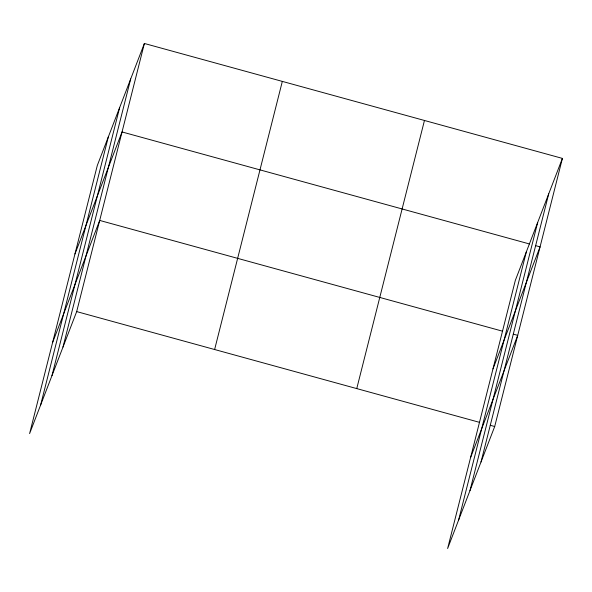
<?xml version="1.0" encoding="UTF-8"?>
<svg xmlns="http://www.w3.org/2000/svg" width="592" height="592" viewBox="0 0 592 592"><rect width="100%" height="100%" fill="white"/><g stroke="black" fill="none" stroke-linecap="round" stroke-linejoin="round"><path stroke-width="0.89" d="M40.619 405.046L108.321 136.93M51.97 375.631L119.673 107.507M62.989 347.075L130.691 78.958M144.381 43.475L97.303 165.479L29.6 433.603L76.679 311.592L144.381 43.475L562.4 158.397L494.697 426.521L447.619 548.525L515.321 280.408L562.4 158.397M214.622 349.517L282.325 81.4M356.754 388.596L424.457 120.472M458.637 519.968L526.34 251.852M469.989 490.553L537.691 222.437M481.007 461.997L548.71 193.88M74.962 253.961L122.041 131.957L529.381 243.941M52.621 342.442L99.7 220.431L502.586 331.202M492.981 368.883L540.059 246.879L535.612 245.658M470.64 457.364L517.719 335.361L513.264 334.132M76.679 311.592L479.564 422.362M490.25 425.293L494.697 426.521"/></g></svg>
